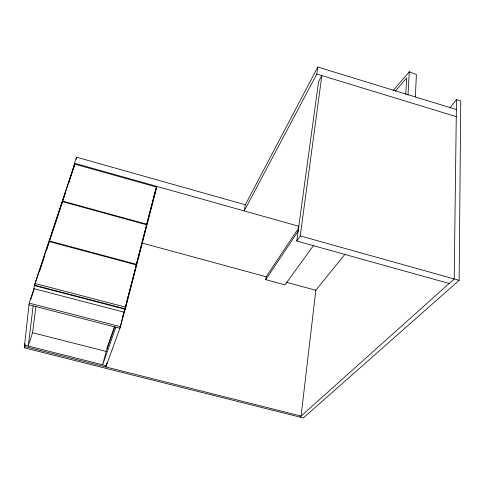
<?xml version="1.0" encoding="UTF-8"?>
<svg xmlns="http://www.w3.org/2000/svg" width="485" height="485" viewBox="0 0 485 485"><rect width="100%" height="100%" fill="white"/><g stroke="black" fill="none" stroke-linecap="round" stroke-linejoin="round"><path stroke-width="0.73" d="M106.761 363.453L105.845 366.957L120.462 326.678L124.202 312.188L33.974 288.684L29.197 303.113L24.25 347.812L303.319 417.961L459.143 280.324L460.75 100.886L456.488 99.57L449.947 107.888M456.488 99.57L454.202 278.942L299.924 417.106M415.312 97.061L416.415 74.587L409.285 71.768L393.117 90.64M407.994 94.975L409.285 71.768M405.739 94.526L406.697 77.958L395.39 91.083M33.635 291.509L34.344 285.556L74.12 165.573M315.88 289.915L301.076 416.069L24.402 346.466L25.081 344.374M35.15 283.489L34.938 285.265L124.906 308.757L125.494 307.102L136.376 264.931L49.064 241.518L35.15 283.489L125.494 307.102M35.381 283.373L35.563 281.876M33.15 305.877L28.269 346.054L32.55 332.728L35.932 306.484M296.765 241.033L300.245 235.916L321.84 75.587L318.584 81.613L296.765 241.033L449.146 283.476M48.888 242.785L49.064 241.518M124.906 308.757L146.737 224.797L62.292 201.602L49.252 240.942L48.991 242.839L53.477 229.284M317.79 67.039L245.331 204.761L244.204 210.927L316.814 74.053L317.79 67.039L456.361 109.513M61.983 203.597L62.292 201.602M155.812 189.041L146.24 226.131L156.473 187.071L74.72 164.112L62.474 201.057L62.165 203.057L65.681 192.424M313.358 245.713L285.004 284.883L265.738 279.657L266.186 276.759L298.845 227.683M72.865 170.108L73.108 168.628M73.75 167.798L74.508 163.251L76.527 157.176L245.471 204.803M74.72 164.112L68.5 183.918M76.151 159.395L76.527 157.176M123.62 313.807L119.892 328.248L29.009 304.81M136.097 265.398L146.094 226.677M122.365 317.311L125.245 309.284L156.352 188.641L154.442 194.339M107.033 362.883L106.3 365.696L24.547 345.114L25.002 343.713M114.745 326.823L106.191 351.425L102.668 364.781L115.854 327.211M24.25 347.812L24.947 345.659M30.67 299.772L33.768 290.418M39.4 271.788L44.802 255.474M46.681 249.799L48.797 243.415M53.95 227.859L61.747 204.312M156.037 188.386L156.473 187.071M153.418 198.104L155.558 191.72M106.876 348.636L114.521 326.587M123.911 311.97L126.197 305.586M265.738 279.657L298.554 230.587M344.871 254.364L315.838 290.254L286.641 282.318M32.513 332.722L106.142 351.413M29.197 303.113L120.462 326.678M34.344 285.556L125.245 309.284M49.252 240.942L136.527 264.349M142.105 243.046L266.204 276.765M62.474 201.057L146.876 224.252M74.508 163.251L298.808 226.265M300.245 235.916L459.143 280.324M316.814 74.053L456.27 116.636"/></g></svg>
